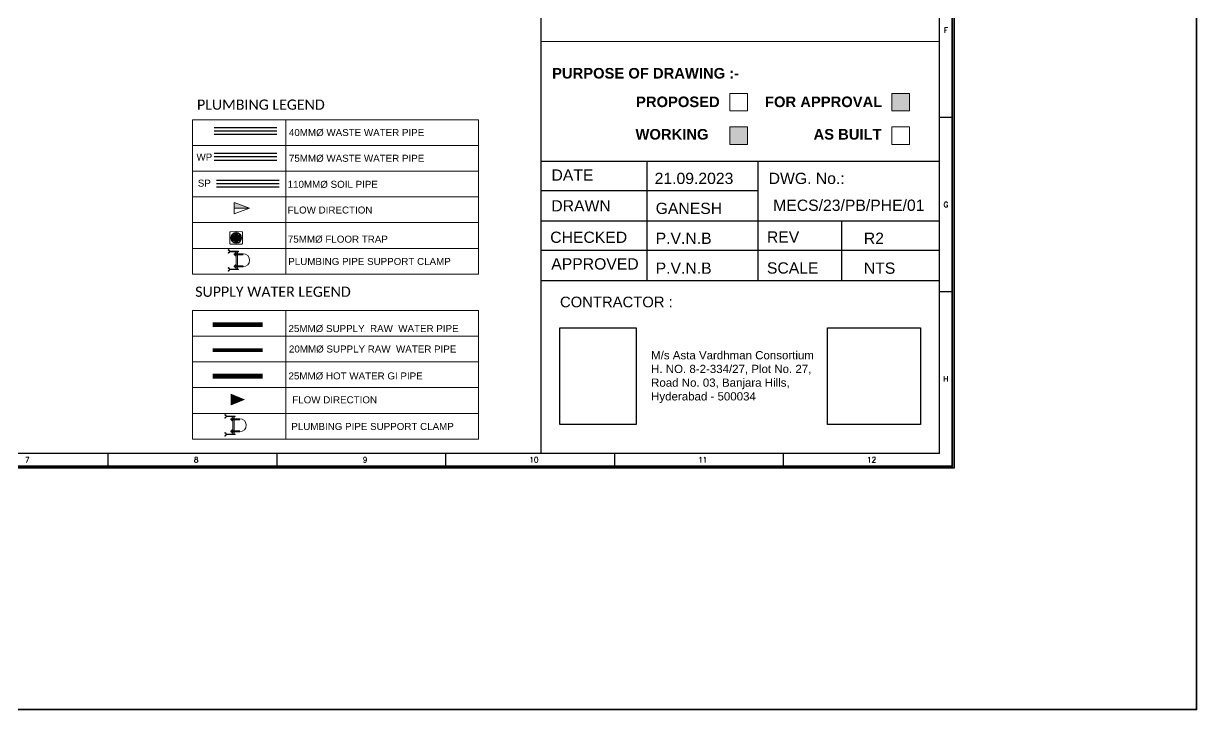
# Model space of a CAD drawing. Header units: millimetres. Extents: x 1448174 to 1599581, y -224422 to -106989.
# Drawn here: x 1484202 to 1514611, y -224422 to -206640 of the extents above; entities that cross this region are included whole.
import ezdxf
from ezdxf.enums import TextEntityAlignment as Align

# ---------------------------------------------------------------- set-up
doc = ezdxf.new("R2010")
doc.units = ezdxf.units.MM
doc.header["$LTSCALE"] = 600
doc.header["$MEASUREMENT"] = 0
doc.linetypes.add('AI9-LType1', pattern=[1.875, 1.25, -0.625])
for name, color, linetype, lineweight in [('0.0', 8, 'Continuous', 0), ('22-FTfix', 8, 'Continuous', 9), ('formate text', 8, 'Continuous', 0), ('P-SP', 1, 'Continuous', 0), ('P-Text', 8, 'Continuous', 0), ('P-Wall', 1, 'Continuous', 35), ('PHE-SANITARY', 1, 'Continuous', 0), ('PHE-SP', 1, 'Continuous', 0), ('PL-CLAMP', 211, 'Continuous', 13), ('PL-SOFT  WATER SUPPLY PIPE', 162, 'Continuous', 9), ('PL-WATER PIPING', 1, 'Continuous', 9)]:
    doc.layers.add(name, color=color, linetype=linetype, lineweight=lineweight)
doc.layers.add('AREA', color=193, linetype='Continuous', plot=False)
for name, color, linetype in [('phe-text', 1, 'Continuous'), ('PL- WASTE PIPE', 6, 'Continuous'), ('PL-SOIL PIPE', 1, 'Continuous'), ('TITLE', 7, 'Continuous'), ('walls', 250, 'Continuous')]:
    doc.layers.add(name, color=color, linetype=linetype)
doc.styles.add('ARIAL', font='arial.ttf')
doc.styles.add('FORMATE', font='arialbd.ttf')
doc.styles.add('ROMANS', font='romans.shx')
doc.styles.add('SIC_CALIBRI', font='calibri.ttf')
doc.styles.add('style3', font='arialbd.ttf')
doc.styles.add('vni1', font='arial.ttf', dxfattribs={"height": 6})

# ---------------------------------------------------------------- blocks, each defined once
blk = doc.blocks.new('A$C66962185')
at = {"layer": 'TITLE'}
for q in [(360.7, -140930.66), (2.14, -141176.03)]:
    blk.add_line((360.7, -141176.03), q, dxfattribs=at)
at = {"layer": 'TITLE', "color": 7}
for p, q in [((363, -141115.84), (360.7, -141115.84)), ((363, -141147.08), (360.7, -141147.08))]:
    blk.add_line(p, q, dxfattribs=at)
at = {"layer": 'TITLE', "color": 0}
for p, q in [((211.69, -141178.33), (211.69, -141176.03)), ((241.95, -141178.33), (241.95, -141176.03)), ((272.21, -141178.33), (272.21, -141176.03)), ((302.47, -141178.33), (302.47, -141176.03)), ((332.74, -141178.33), (332.74, -141176.03))]:
    blk.add_line(p, q, dxfattribs=at)
at = {"layer": 'TITLE', "color": 7, "const_width": 0.355}
blk.add_lwpolyline([(363, -140928.36), (363, -141178.33), (0, -141178.33), (0, -140928.36)], close=True, dxfattribs=at)
at = {"layer": 'TITLE', "color": 7, "style": 'ROMANS'}
for s, p in [('F', (361.83, -141100.19)), ('G', (361.83, -141131.44)), ('H', (361.83, -141162.68))]:
    blk.add_text(s, height=0.952, dxfattribs=at).set_placement(p, align=Align.MIDDLE)
at = {"layer": 'TITLE', "color": 0, "style": 'ROMANS'}
for s, p in [('7', (197.2, -141177.15)), ('8', (227.46, -141177.15)), ('9', (257.73, -141177.15)), ('10', (287.99, -141177.15)), ('11', (318.25, -141177.15)), ('12', (348.51, -141177.15))]:
    blk.add_text(s, height=0.952, dxfattribs=at).set_placement(p, align=Align.MIDDLE)
blk = doc.blocks.new('clamp')
at = {"layer": 'PL-CLAMP'}
for p, q in [((105.4, 198.4), (168.6, 198.4)), ((105.4, 191.1), (168.6, 191.1)), ((156.2, 205.8), (161.2, 205.8)), ((156.2, 183.7), (161.2, 183.7)), ((163.2, 185.7), (163.2, 203.8)), ((170.6, 196.4), (170.6, 193.1)), ((105.4, 109.4), (168.6, 109.4)), ((105.4, 102), (168.6, 102)), ((156.2, 116.8), (161.2, 116.8)), ((156.2, 94.7), (161.2, 94.7)), ((163.2, 96.7), (163.2, 114.8)), ((170.6, 107.4), (170.6, 104))]:
    blk.add_line(p, q, dxfattribs=at)
for points in [[(138.4, 216.5, -0.414214), (139.4, 217.5), (203.1, 217.5), (214, 228.4), (215.4, 227), (203.9, 215.5), (215.3, 204), (213.9, 202.6), (203, 213.5), (139.4, 213.5, -0.414214), (138.4, 214.5), (138.4, 216.5)], [(138.4, 84.3, -0.414214), (139.4, 85.3), (203.1, 85.3), (214, 96.3), (215.4, 94.9), (203.9, 83.3), (215.3, 71.9), (213.9, 70.5), (203, 81.3), (139.4, 81.3, -0.414214), (138.4, 82.3), (138.4, 84.3)]]:
    blk.add_lwpolyline(points, format="xyb", dxfattribs=at)
for points in [[(146.2, 81.3), (146.2, 217.5)], [(156.2, 81.3), (156.2, 217.5)]]:
    blk.add_lwpolyline(points, dxfattribs=at)
for centre, radius, start, end in [((105.4, 150.2), 48.2, 90, 270), ((161.2, 203.8), 2, 0, 90), ((161.2, 185.7), 2, 270, 0), ((168.6, 196.4), 2, 0, 90), ((168.6, 193.1), 2, 270, 0), ((161.2, 114.8), 2, 0, 90), ((161.2, 96.7), 2, 270, 0), ((168.6, 107.4), 2, 0, 90), ((168.6, 104), 2, 270, 0)]:
    blk.add_arc(centre, radius, start, end, dxfattribs=at)
blk = doc.blocks.new('A$C525867A1')
at = {"layer": '22-FTfix', "color": 1, "lineweight": 0}
for p, q in [((-77, 4), (-40, 40)), ((42, 42), (-42, -42)), ((-4, 77), (-40, 40)), ((76, 4), (3, 77)), ((-4, -76), (-77, -3)), ((3, -76), (40, -40)), ((76, -3), (40, -40))]:
    blk.add_line(p, q, dxfattribs=at)
at = {"layer": '22-FTfix', "color": 1, "linetype": 'AI9-LType1', "lineweight": 0}
blk.add_line((42, -42), (-42, 42), dxfattribs=at)
at = {"layer": '22-FTfix', "color": 3, "lineweight": 0}
for p, q in [((-18, 18), (-40, -3)), ((-15, 15), (-36, -7)), ((-10, 10), (-36, -15)), ((-23, 23), (-32, 14)), ((-7, 7), (-32, -19)), ((-23, 23), (-14, 32)), ((-18, 18), (3, 39)), ((-15, 15), (7, 36)), ((-10, 10), (15, 36)), ((-7, 7), (19, 32)), ((-1, 2), (-2, 2)), ((-2, 1), (-2, 2)), ((-1, 1), (-2, 1)), ((-1, 1), (-1, 2)), ((1, 2), (1, 1)), ((2, 1), (1, 2)), ((2, 1), (1, 1)), ((5, 9), (25, 29)), ((7, -7), (32, 19)), ((9, 5), (29, 25)), ((10, -10), (36, 15)), ((15, -15), (36, 7)), ((18, -18), (39, 3)), ((-9, -5), (-29, -25)), ((-5, -9), (-25, -29)), ((7, -7), (-19, -32)), ((10, -10), (-15, -36)), ((15, -15), (-7, -36)), ((18, -18), (-3, -40)), ((-1, -2), (-2, -1)), ((-2, -1), (-1, -1)), ((-1, -2), (-1, -1)), ((2, -1), (1, -1)), ((1, -2), (1, -1)), ((1, -2), (2, -2)), ((2, -1), (2, -2)), ((23, -23), (14, -32)), ((23, -23), (32, -14))]:
    blk.add_line(p, q, dxfattribs=at)
at = {"layer": '22-FTfix', "color": 1, "lineweight": 0}
blk.add_circle((0, 0), 49.4, dxfattribs=at)
at = {"layer": '22-FTfix', "color": 3, "lineweight": 0}
for radius in [45.2, 44.9, 3.93, 4.18]:
    blk.add_circle((0, 0), radius, dxfattribs=at)
at = {"layer": '22-FTfix', "color": 1, "lineweight": 0}
for points in [[(-77, 4), (-79, 2), (-79, -2), (-77, -3)], [(3, 77), (1, 79), (-2, 79), (-4, 77)], [(76, -3), (78, -1), (78, 2), (76, 4)], [(-4, -76), (-2, -78), (2, -78), (3, -76)]]:
    blk.add_open_spline(points, degree=3, dxfattribs=at)
for points in [[(-35, 35), (-55, 16), (-55, -16), (-35, -35), (-16, -54), (16, -54), (35, -35)], [(-35, 35), (-16, 55), (16, 55), (35, 35), (54, 16), (54, -16), (35, -35)]]:
    blk.add_open_spline(points, degree=3, knots=[0, 0, 0, 0, 1, 1, 1, 2, 2, 2, 2], dxfattribs=at)
at = {"layer": '22-FTfix', "color": 3, "lineweight": 0}
for points in [[(-29, 29), (-32, 25), (-35, 21), (-37, 17)], [(-17, 37), (-21, 35), (-25, 32), (-29, 29)], [(-1, -1), (-1, 0), (-1, 0), (-1, 1)], [(-1, 1), (0, 1), (0, 1), (1, 1)], [(1, 1), (1, 0), (1, 0), (1, -1)], [(1, -1), (0, -1), (0, -1), (-1, -1)], [(17, -37), (21, -35), (25, -32), (29, -29)], [(29, -29), (32, -25), (35, -21), (37, -17)]]:
    blk.add_open_spline(points, degree=3, dxfattribs=at)
for points in [[(-37, 17), (-37, 16), (-37, 14), (-35, 13), (-34, 13), (-33, 13), (-32, 14)], [(-14, 32), (-13, 33), (-13, 35), (-14, 36), (-15, 37), (-16, 37), (-17, 37)], [(7, 36), (8, 37), (8, 38), (7, 39), (6, 41), (4, 41), (3, 39)], [(5, 9), (4, 8), (4, 6), (5, 5), (6, 4), (8, 4), (9, 5)], [(19, 32), (20, 33), (20, 35), (19, 36), (18, 37), (16, 37), (15, 36)], [(29, 25), (30, 26), (30, 28), (29, 29), (27, 30), (26, 30), (25, 29)], [(36, 15), (37, 16), (37, 18), (36, 19), (35, 20), (33, 20), (32, 19)], [(39, 3), (41, 4), (41, 6), (39, 7), (38, 8), (37, 8), (36, 7)], [(-40, -3), (-41, -4), (-41, -6), (-40, -7), (-38, -8), (-37, -8), (-36, -7)], [(-36, -15), (-37, -16), (-37, -18), (-36, -19), (-35, -20), (-33, -20), (-32, -19)], [(-29, -25), (-30, -26), (-30, -28), (-29, -29), (-27, -30), (-26, -30), (-25, -29)], [(-19, -32), (-20, -33), (-20, -35), (-19, -36), (-18, -37), (-16, -37), (-15, -36)], [(-5, -9), (-4, -8), (-4, -6), (-5, -5), (-6, -4), (-8, -4), (-9, -5)], [(-7, -36), (-8, -37), (-8, -38), (-7, -40), (-6, -41), (-4, -41), (-3, -40)], [(14, -32), (13, -33), (13, -35), (14, -36), (15, -37), (16, -37), (17, -37)], [(37, -17), (37, -16), (37, -14), (35, -13), (34, -13), (33, -13), (32, -14)]]:
    blk.add_open_spline(points, degree=3, knots=[0, 0, 0, 0, 1, 1, 1, 2, 2, 2, 2], dxfattribs=at)
blk = doc.blocks.new('A$C0B1B3CFA')
at = {"layer": 'PHE-SP'}
h = blk.add_hatch(color=7, dxfattribs=at)
h.dxf.hatch_style = 1
h.paths.add_polyline_path([(-0.0495, 0.0226), (-0.0495, 0), (0.0124, 0)])
at = {"layer": 'PHE-SP', "color": 7}
for points in [[(-0.0495, 0), (0.0124, 0), (-0.0495, 0.0226), (-0.0495, 0)], [(-0.0495, 0), (0.0124, 0), (-0.0495, -0.0226), (-0.0495, 0)]]:
    blk.add_lwpolyline(points, dxfattribs=at)
blk = doc.blocks.new('Z$W@#3BD47561')
at = {"layer": 'PHE-SP', "xscale": 49.00933755098914, "yscale": 49.00933755098914, "zscale": 49.00933755098914, "rotation": 270}
blk.add_blockref('A$C0B1B3CFA', (0, 0), dxfattribs=at)
blk = doc.blocks.new('Z$W@#4AA511D8')
at = {"layer": 'phe-text', "linetype": 'ByBlock', "lineweight": -2, "ltscale": 0.5, "xscale": 0.0244727334018079, "yscale": 0.0244727334018079, "zscale": 0.0244727334018079, "rotation": 270}
blk.add_blockref('Z$W@#3BD47561', (0.0148, 0), dxfattribs=at)
blk = doc.blocks.new('contractor')
at = {"color": 251, "lineweight": -3, "true_color": 0x636466}
for p, q in [((2271614, -294981), (2273591, -294981)), ((2271614, -297481), (2271614, -294981)), ((2273591, -294981), (2273591, -297481)), ((2273591, -297481), (2271614, -297481))]:
    blk.add_line(p, q, dxfattribs=at)
at = {"ltscale": 500}
for p, q in [((2278545, -294981), (2280956, -294981)), ((2278545, -297481), (2278545, -294981)), ((2280956, -294981), (2280956, -297481)), ((2280956, -297481), (2278545, -297481))]:
    blk.add_line(p, q, dxfattribs=at)
at = {"layer": 'walls', "color": 6, "lineweight": -3, "attachment_point": 1, "style": 'ARIAL'}
for s, width, gutter_width, insert, char_height in [('{\\C256;CONTRACTOR :}', 5083.32, 1375, (2271614, -294170), 275), ('{\\C256;M/s Asta Vardhman Consortium\\PH. NO. 8-2-334/27, Plot No. 27, Road No. 03, Banjara Hills, Hyderabad - 500034}', 4794, 1066, (2273976, -295581), 213.18)]:
    blk.add_mtext_dynamic_manual_height_columns(s, width=width, gutter_width=gutter_width, heights=[0], dxfattribs=dict(at, insert=insert, char_height=char_height))

msp = doc.modelspace()

# ---------------------------------------------------------------- hatches: boundary and pattern name
at = {"layer": 'walls', "lineweight": -3}
h = msp.add_hatch(color=1, dxfattribs=at)
h.dxf.hatch_style = 1
h.paths.add_polyline_path([(1506712.4592, -208902.9122), (1507172.5591, -208902.9122), (1507172.5591, -208451.8435), (1506712.4592, -208451.8435)])
h.paths.add_polyline_path([(1502513.3812, -209772.8828), (1502973.4812, -209772.8828), (1502973.4812, -209321.814), (1502513.3812, -209321.814)])

# ---------------------------------------------------------------- linework, layer by layer
at = {"ltscale": 2}
for p, q in [((1497610.0312, -210208.7067), (1507951.9839, -210208.7067)), ((1497610.0312, -213303.0442), (1507951.9839, -213303.0442))]:
    msp.add_line(p, q, dxfattribs=at)
for p, q in [((1500373.5557, -213303.0442), (1500373.5557, -210203.5475)), ((1503237.6358, -210203.5475), (1503237.6358, -213303.0442)), ((1503237.6358, -210978.5935), (1497610.0312, -210978.5935)), ((1497610.0312, -211753.6396), (1507951.9839, -211753.6396)), ((1505415.8926, -213303.0442), (1505415.8926, -211753.6396)), ((1507951.9839, -212528.3419), (1497610.0312, -212528.3419))]:
    msp.add_line(p, q)
at = {"layer": '0.0', "color": 7, "lineweight": 15, "elevation": -173.1206}
for points in [[(1502513.3812, -208451.8435), (1502973.4812, -208451.8435), (1502973.4812, -208902.9122), (1502513.3812, -208902.9122)], [(1506712.4592, -208451.8435), (1507172.5591, -208451.8435), (1507172.5591, -208902.9122), (1506712.4592, -208902.9122)], [(1502513.3812, -209321.814), (1502973.4812, -209321.814), (1502973.4812, -209772.8828), (1502513.3812, -209772.8828)], [(1506712.4592, -209321.814), (1507172.5591, -209321.814), (1507172.5591, -209772.8828), (1506712.4592, -209772.8828)]]:
    msp.add_lwpolyline(points, close=True, dxfattribs=at)
at = {"layer": 'AREA'}
for points in [[(1455732.3205, -181916.04), (1508329.0246, -181916.04), (1508329.0246, -218162.5549), (1455732.3205, -218162.5549)], [(1455777.3205, -181961.04), (1508284.0246, -181961.04), (1508284.0246, -218117.5549), (1455777.3205, -218117.5549)]]:
    msp.add_lwpolyline(points, close=True, dxfattribs=at)
at = {"layer": 'P-SP', "color": 251, "linetype": 'ByBlock', "lineweight": -3, "ltscale": 25}
for points in [[(1489145.1859, -209422.9392), (1490768.8996, -209422.9392)], [(1489145.1859, -210089.6175), (1490768.8996, -210089.6175)], [(1489206.9881, -210787.3704), (1490830.7019, -210787.3704)]]:
    msp.add_lwpolyline(points, dxfattribs=at)
at = {"layer": 'P-Text', "color": 7, "linetype": 'ByBlock', "lineweight": 0}
for p, q in [((1488586.2112, -209135.6772), (1496000.9782, -209135.6772)), ((1488586.2112, -209135.747), (1496000.9782, -209135.747)), ((1488586.4397, -213135.8167), (1488586.2493, -209135.6772)), ((1491005.2151, -209135.6772), (1491005.2151, -213135.8167)), ((1496000.9782, -209135.747), (1496000.9782, -213135.8865)), ((1488586.2112, -209802.3555), (1496000.9782, -209802.3555)), ((1488586.2112, -209802.4253), (1496000.9782, -209802.4253)), ((1488586.2112, -210469.0338), (1496000.9782, -210469.0338)), ((1488586.2112, -210469.0338), (1496000.9782, -210469.0338)), ((1488586.2112, -210469.1036), (1496000.9782, -210469.1036)), ((1488586.2112, -210469.1036), (1496000.9782, -210469.1036)), ((1488586.2112, -211135.7121), (1496000.9782, -211135.7121)), ((1488586.2112, -211135.7818), (1496000.9782, -211135.7818)), ((1488586.2112, -211802.3904), (1496000.9782, -211802.3904)), ((1488586.2112, -211802.4601), (1496000.9782, -211802.4601)), ((1488586.2112, -212469.0687), (1496000.9782, -212469.0687)), ((1488586.2112, -212469.1384), (1496000.9782, -212469.1384)), ((1488586.2112, -213135.8167), (1496000.9782, -213135.8167)), ((1488585.6779, -217412.6538), (1488586.7445, -214079.2624)), ((1488586.7445, -214079.2624), (1496001.5114, -214079.2624)), ((1488586.7445, -217412.6538), (1488586.7445, -214079.3321)), ((1488586.7445, -214079.3321), (1496001.5114, -214079.3321)), ((1491005.7483, -214079.3321), (1491003.6804, -217412.6538)), ((1491005.7483, -214079.2624), (1491003.9989, -217412.6538)), ((1496001.5114, -214079.2624), (1496000.6227, -217412.6538)), ((1488586.7445, -214745.9407), (1496001.5114, -214745.9407)), ((1488586.7445, -214746.0104), (1496001.5114, -214746.0104)), ((1488586.7445, -215412.6189), (1496001.5114, -215412.6189)), ((1488586.7445, -215412.6887), (1496001.5114, -215412.6887)), ((1488587.2777, -216079.2972), (1496002.0447, -216079.2972)), ((1488586.7445, -216745.9755), (1496001.5114, -216745.9755)), ((1488586.2112, -217412.6538), (1496000.9782, -217412.6538))]:
    msp.add_line(p, q, dxfattribs=at)
at = {"layer": 'P-Wall', "color": 30, "true_color": 0xf8991e}
msp.add_lwpolyline([(1448174.0104, -174998.858), (1514611.3294, -174998.858), (1514611.3294, -224422.1168), (1448174.0104, -224422.1168)], close=True, dxfattribs=at)
at = {"layer": 'PL- WASTE PIPE', "color": 84, "linetype": 'ByBlock', "ltscale": 5}
for points in [[(1489145.1859, -209333.2418), (1490768.8996, -209333.2418)], [(1489145.1859, -209512.6365), (1490768.8996, -209512.6365)]]:
    msp.add_lwpolyline(points, dxfattribs=at)
at = {"layer": 'PL- WASTE PIPE', "linetype": 'ByBlock', "ltscale": 5}
for points in [[(1489145.1859, -209999.9201), (1490768.8996, -209999.9201)], [(1489145.1859, -210179.3148), (1490768.8996, -210179.3148)]]:
    msp.add_lwpolyline(points, dxfattribs=at)
at = {"layer": 'PL-SOFT  WATER SUPPLY PIPE', "color": 18, "ltscale": 500, "true_color": 0x000000}
msp.add_line((1497610.0312, -207107.1072), (1507951.9839, -207107.1072), dxfattribs=at)
at = {"layer": 'PL-SOFT  WATER SUPPLY PIPE', "color": 3, "const_width": 123.5877}
msp.add_lwpolyline([(1489110.1457, -214446.8985), (1490404.7805, -214446.8985)], dxfattribs=at)
at = {"layer": 'PL-SOFT  WATER SUPPLY PIPE', "color": 5, "const_width": 98.8702}
msp.add_lwpolyline([(1489110.1457, -215105.9853), (1490404.7805, -215105.9853)], dxfattribs=at)
at = {"layer": 'PL-SOFT  WATER SUPPLY PIPE', "color": 11, "true_color": 0xf75178, "const_width": 123.5877}
msp.add_lwpolyline([(1489109.3185, -215780.2551), (1490403.9533, -215780.2551)], dxfattribs=at)
at = {"layer": 'PL-SOIL PIPE', "color": 1, "linetype": 'Continuous'}
for points in [[(1489206.9881, -210697.6731), (1490830.7019, -210697.6731)], [(1489206.9881, -210877.0678), (1490830.7019, -210877.0678)]]:
    msp.add_lwpolyline(points, dxfattribs=at)
at = {"layer": 'PL-WATER PIPING', "color": 61, "true_color": 0xd8e58c}
msp.add_lwpolyline([(1489574.8323, -216388.2979, 305.9024, 0, 0), (1489947.1124, -216388.2979, 0, 0, 0)], format="xyseb", dxfattribs=at)
at = {"layer": 'TITLE'}
msp.add_line((1497610.0312, -182293.0807), (1497610.0312, -217785.5142), dxfattribs=at)
msp.add_line((1497610.0312, -182293.0807), (1497610.0312, -217785.5142), dxfattribs=at)

# ---------------------------------------------------------------- block references
at = {"layer": 'PHE-SANITARY', "color": 2, "linetype": 'ByBlock', "xscale": 5366.688886596325, "yscale": 5366.688886596325, "zscale": 5366.688886596325, "rotation": 180.0649977245837}
msp.add_blockref('Z$W@#4AA511D8', (1490059.5866, -211428.8672), dxfattribs=at)
at = {"layer": 'PL- WASTE PIPE', "linetype": 'ByBlock', "ltscale": 5, "xscale": -2.854727886123727, "yscale": 2.85472788610869, "zscale": 2.85472788430384, "rotation": 225.0593839875239}
msp.add_blockref('A$C525867A1', (1489717.005, -212196.3031), dxfattribs=at)
at = {"layer": 'PL-CLAMP', "linetype": 'ByBlock', "xscale": -3.516931640189411, "yscale": 3.516931640189408, "zscale": 3.516931638375855, "rotation": 0.0249969071713707}
for p in [(1490265.9791, -213305.4355), (1490179.6481, -217581.4539)]:
    msp.add_blockref('clamp', p, dxfattribs=at)
at = {"layer": 'TITLE', "xscale": 144.6465675549349, "yscale": 144.6465665108379, "zscale": 144.6465669265092}
msp.add_blockref('A$C66962185', (1455777.3205, 20202843.0172), dxfattribs=at)
at = {"layer": 'walls', "color": 18, "lineweight": -3, "true_color": 0x000000}
msp.add_blockref('contractor', (-773503.6506, 80449.5759), dxfattribs=at)

# ---------------------------------------------------------------- texts
at = {"layer": 'formate text', "color": 7, "lineweight": 15, "ltscale": 100, "style": 'style3'}
msp.add_text('PURPOSE OF DRAWING :-', height=273.914679, dxfattribs=at).set_placement((1497905.5591, -208067.1302, -173.1206))
at = {"layer": 'formate text', "color": 7, "lineweight": 15, "style": 'FORMATE'}
for s, height, p in [('PROPOSED ', 273.91468, (1502356.657, -208807.8099, -173.1206)), ('FOR APPROVAL', 273.914679, (1506464.541, -208807.8099, -173.1206)), ('WORKING', 273.91468, (1501959.4216, -209649.4671, -173.1206)), ('AS BUILT', 273.91468, (1506447.7582, -209649.4671, -173.1206))]:
    msp.add_text(s, height=height, dxfattribs=at).set_placement(p, align=Align.RIGHT)
at = {"layer": 'P-Text', "color": 1, "linetype": 'ByBlock', "lineweight": -3, "style": 'SIC_CALIBRI'}
for s, p in [('PLUMBING LEGEND', (1488701.2654, -208875.7502)), ('SUPPLY WATER LEGEND', (1488653.3078, -213724.4409))]:
    msp.add_text(s, height=264.854438, dxfattribs=at).set_placement(p)
at = {"layer": 'P-Text', "color": 7, "linetype": 'ByBlock', "lineweight": -3, "style": 'vni1'}
for s, p in [('40MM%%C WASTE WATER PIPE', (1491083.6846, -209557.8159)), ('WP', (1488687.2452, -210192.2507)), ('75MM%%C WASTE WATER PIPE', (1491083.6846, -210224.4942)), ('SP', (1488721.3633, -210869.3962)), ('110MM%%C SOIL PIPE', (1491050.3267, -210899.2662)), ('FLOW DIRECTION', (1491050.3267, -211565.9445)), ('75MM%%c FLOOR TRAP', (1491056.295, -212320.7945)), ('PLUMBING PIPE SUPPORT CLAMP', (1491065.8674, -212899.3011)), ('25MM%%C SUPPLY  RAW  WATER PIPE', (1491072.6787, -214638.1831)), ('20MM%%C SUPPLY RAW  WATER PIPE', (1491084.2179, -215168.0096)), ('25MM%%C HOT WATER GI PIPE', (1491071.8516, -215865.4958)), ('FLOW DIRECTION', (1491170.4358, -216484.9974)), ('PLUMBING PIPE SUPPORT CLAMP', (1491144.7381, -217175.3195))]:
    msp.add_text(s, height=181.53343, dxfattribs=at).set_placement(p)
at = {"layer": 'TITLE', "color": 7, "style": 'ARIAL'}
for s, p in [('DATE', (1498433.3691, -210568.959)), ('DRAWN ', (1498712.5844, -211366.0311)), ('CHECKED', (1498853.918, -212180.8581)), ('APPROVED', (1499017.1393, -212871.6034))]:
    msp.add_text(s, height=291.90184, dxfattribs=at).set_placement(p, align=Align.MIDDLE_CENTER)
for s, p in [('21.09.2023', (1500563.9237, -210800.5713)), ('DWG. No.:', (1503519.2267, -210800.6088)), ('GANESH', (1500591.0478, -211577.5856)), ('P.V.N.B', (1500591.0478, -212352.6316)), ('REV', (1503474.1836, -212318.5158)), ('R2', (1505986.8317, -212352.6316)), ('P.V.N.B', (1500591.0478, -213127.3339)), ('SCALE', (1503474.1836, -213122.6284)), ('NTS', (1505986.8317, -213127.3339))]:
    msp.add_text(s, height=291.90184, dxfattribs=at).set_placement(p)
msp.add_text('MECS/23/PB/PHE/01', height=291.901836, dxfattribs=at).set_placement((1505597.7519, -211497.2207), align=Align.CENTER)

doc.saveas('drawing.dxf')
